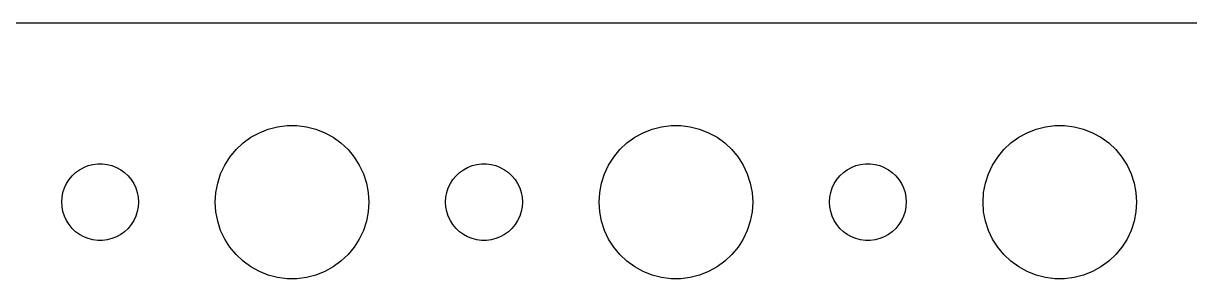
# Model space of a CAD drawing. Header units: metres. Extents: x -180 to 180, y -22 to 22.
# Drawn here: x 87 to 132.57, y 12.01 to 21.99 of the extents above; entities that cross this region are included whole.
import ezdxf

# ---------------------------------------------------------------- set-up
doc = ezdxf.new("R2010")
doc.units = ezdxf.units.M

msp = doc.modelspace()

# ---------------------------------------------------------------- linework, layer by layer
for p, q in [((174.814, 21.9901), (-174.814, 21.9901)), ((96.2227, 17.7145), (96.573, 17.8532)), ((96.573, 17.8532), (96.9379, 17.9469)), ((96.9379, 17.9469), (97.3116, 17.9941)), ((97.3116, 17.9941), (97.6884, 17.9941)), ((97.6884, 17.9941), (98.0621, 17.9469)), ((98.0621, 17.9469), (98.427, 17.8532)), ((98.427, 17.8532), (98.7773, 17.7145)), ((111.223, 17.7145), (111.573, 17.8532)), ((111.573, 17.8532), (111.938, 17.9469)), ((111.938, 17.9469), (112.312, 17.9941)), ((112.312, 17.9941), (112.688, 17.9941)), ((112.688, 17.9941), (113.062, 17.9469)), ((113.062, 17.9469), (113.427, 17.8532)), ((113.427, 17.8532), (113.777, 17.7145)), ((126.223, 17.7145), (126.573, 17.8532)), ((126.573, 17.8532), (126.938, 17.9469)), ((126.938, 17.9469), (127.312, 17.9941)), ((127.312, 17.9941), (127.688, 17.9941)), ((127.688, 17.9941), (128.062, 17.9469)), ((128.062, 17.9469), (128.427, 17.8532)), ((128.427, 17.8532), (128.777, 17.7145)), ((95.5877, 17.3115), (95.8925, 17.533)), ((95.8925, 17.533), (96.2227, 17.7145)), ((98.7773, 17.7145), (99.1075, 17.533)), ((99.1075, 17.533), (99.4123, 17.3115)), ((110.588, 17.3115), (110.893, 17.533)), ((110.893, 17.533), (111.223, 17.7145)), ((113.777, 17.7145), (114.107, 17.533)), ((114.107, 17.533), (114.412, 17.3115)), ((125.588, 17.3115), (125.893, 17.533)), ((125.893, 17.533), (126.223, 17.7145)), ((128.777, 17.7145), (129.107, 17.533)), ((129.107, 17.533), (129.412, 17.3115)), ((95.073, 16.7634), (95.3131, 17.0536)), ((95.3131, 17.0536), (95.5877, 17.3115)), ((99.4123, 17.3115), (99.6869, 17.0536)), ((99.6869, 17.0536), (99.927, 16.7634)), ((110.073, 16.7634), (110.313, 17.0536)), ((110.313, 17.0536), (110.588, 17.3115)), ((114.412, 17.3115), (114.687, 17.0536)), ((114.687, 17.0536), (114.927, 16.7634)), ((125.073, 16.7634), (125.313, 17.0536)), ((125.313, 17.0536), (125.588, 17.3115)), ((129.412, 17.3115), (129.687, 17.0536)), ((129.687, 17.0536), (129.927, 16.7634)), ((89.3613, 16.3572), (89.5365, 16.4266)), ((89.5365, 16.4266), (89.7189, 16.4734)), ((89.7189, 16.4734), (89.9058, 16.497)), ((89.9058, 16.497), (90.0942, 16.497)), ((90.0942, 16.497), (90.2811, 16.4734)), ((90.2811, 16.4734), (90.4635, 16.4266)), ((90.4635, 16.4266), (90.6387, 16.3572)), ((94.7107, 16.1044), (94.8711, 16.4453)), ((94.8711, 16.4453), (95.073, 16.7634)), ((99.927, 16.7634), (100.129, 16.4453)), ((100.129, 16.4453), (100.289, 16.1044)), ((104.361, 16.3572), (104.536, 16.4266)), ((104.536, 16.4266), (104.719, 16.4734)), ((104.719, 16.4734), (104.906, 16.497)), ((104.906, 16.497), (105.094, 16.497)), ((105.094, 16.497), (105.281, 16.4734)), ((105.281, 16.4734), (105.464, 16.4266)), ((105.464, 16.4266), (105.639, 16.3572)), ((109.711, 16.1044), (109.871, 16.4453)), ((109.871, 16.4453), (110.073, 16.7634)), ((114.927, 16.7634), (115.129, 16.4453)), ((115.129, 16.4453), (115.289, 16.1044)), ((119.361, 16.3572), (119.536, 16.4266)), ((119.536, 16.4266), (119.719, 16.4734)), ((119.719, 16.4734), (119.906, 16.497)), ((119.906, 16.497), (120.094, 16.497)), ((120.094, 16.497), (120.281, 16.4734)), ((120.281, 16.4734), (120.464, 16.4266)), ((120.464, 16.4266), (120.639, 16.3572)), ((124.711, 16.1044), (124.871, 16.4453)), ((124.871, 16.4453), (125.073, 16.7634)), ((129.927, 16.7634), (130.129, 16.4453)), ((130.129, 16.4453), (130.289, 16.1044)), ((88.7865, 15.8817), (88.9065, 16.0268)), ((88.9065, 16.0268), (89.0439, 16.1558)), ((89.0439, 16.1558), (89.1963, 16.2665)), ((89.1963, 16.2665), (89.3613, 16.3572)), ((90.6387, 16.3572), (90.8037, 16.2665)), ((90.8037, 16.2665), (90.9561, 16.1558)), ((90.9561, 16.1558), (91.0934, 16.0268)), ((91.0934, 16.0268), (91.2135, 15.8817)), ((94.5943, 15.7461), (94.7107, 16.1044)), ((100.289, 16.1044), (100.406, 15.7461)), ((103.786, 15.8817), (103.907, 16.0268)), ((103.907, 16.0268), (104.044, 16.1558)), ((104.044, 16.1558), (104.196, 16.2665)), ((104.196, 16.2665), (104.361, 16.3572)), ((105.639, 16.3572), (105.804, 16.2665)), ((105.804, 16.2665), (105.956, 16.1558)), ((105.956, 16.1558), (106.093, 16.0268)), ((106.093, 16.0268), (106.214, 15.8817)), ((109.594, 15.7461), (109.711, 16.1044)), ((115.289, 16.1044), (115.406, 15.7461)), ((118.786, 15.8817), (118.907, 16.0268)), ((118.907, 16.0268), (119.044, 16.1558)), ((119.044, 16.1558), (119.196, 16.2665)), ((119.196, 16.2665), (119.361, 16.3572)), ((120.639, 16.3572), (120.804, 16.2665)), ((120.804, 16.2665), (120.956, 16.1558)), ((120.956, 16.1558), (121.093, 16.0268)), ((121.093, 16.0268), (121.214, 15.8817)), ((124.594, 15.7461), (124.711, 16.1044)), ((130.289, 16.1044), (130.406, 15.7461)), ((88.5471, 15.373), (88.6053, 15.5522)), ((88.6053, 15.5522), (88.6855, 15.7226)), ((88.6855, 15.7226), (88.7865, 15.8817)), ((91.2135, 15.8817), (91.3145, 15.7226)), ((91.3145, 15.7226), (91.3947, 15.5522)), ((91.3947, 15.5522), (91.4529, 15.373)), ((94.5237, 15.376), (94.5943, 15.7461)), ((100.406, 15.7461), (100.476, 15.376)), ((103.547, 15.373), (103.605, 15.5522)), ((103.605, 15.5522), (103.686, 15.7226)), ((103.686, 15.7226), (103.786, 15.8817)), ((106.214, 15.8817), (106.314, 15.7226)), ((106.314, 15.7226), (106.395, 15.5522)), ((106.395, 15.5522), (106.453, 15.373)), ((109.524, 15.376), (109.594, 15.7461)), ((115.406, 15.7461), (115.476, 15.376)), ((118.547, 15.373), (118.605, 15.5522)), ((118.605, 15.5522), (118.686, 15.7226)), ((118.686, 15.7226), (118.786, 15.8817)), ((121.214, 15.8817), (121.314, 15.7226)), ((121.314, 15.7226), (121.395, 15.5522)), ((121.395, 15.5522), (121.453, 15.373)), ((124.524, 15.376), (124.594, 15.7461)), ((130.406, 15.7461), (130.476, 15.376)), ((88.5, 15), (88.5118, 15.188)), ((88.5118, 15.188), (88.5471, 15.373)), ((91.4529, 15.373), (91.4882, 15.188)), ((91.4882, 15.188), (91.5, 15)), ((94.5, 15), (94.5237, 15.376)), ((100.476, 15.376), (100.5, 15)), ((103.5, 15), (103.512, 15.188)), ((103.512, 15.188), (103.547, 15.373)), ((106.453, 15.373), (106.488, 15.188)), ((106.488, 15.188), (106.5, 15)), ((109.5, 15), (109.524, 15.376)), ((115.476, 15.376), (115.5, 15)), ((118.5, 15), (118.512, 15.188)), ((118.512, 15.188), (118.547, 15.373)), ((121.453, 15.373), (121.488, 15.188)), ((121.488, 15.188), (121.5, 15)), ((124.5, 15), (124.524, 15.376)), ((130.476, 15.376), (130.5, 15)), ((88.5118, 14.812), (88.5, 15)), ((88.5471, 14.627), (88.5118, 14.812)), ((88.6053, 14.4478), (88.5471, 14.627)), ((91.4529, 14.627), (91.3947, 14.4478)), ((91.4882, 14.812), (91.4529, 14.627)), ((91.5, 15), (91.4882, 14.812)), ((94.5237, 14.624), (94.5, 15)), ((94.5943, 14.2539), (94.5237, 14.624)), ((100.476, 14.624), (100.406, 14.2539)), ((100.5, 15), (100.476, 14.624)), ((103.512, 14.812), (103.5, 15)), ((103.547, 14.627), (103.512, 14.812)), ((103.605, 14.4478), (103.547, 14.627)), ((106.453, 14.627), (106.395, 14.4478)), ((106.488, 14.812), (106.453, 14.627)), ((106.5, 15), (106.488, 14.812)), ((109.524, 14.624), (109.5, 15)), ((109.594, 14.2539), (109.524, 14.624)), ((115.476, 14.624), (115.406, 14.2539)), ((115.5, 15), (115.476, 14.624)), ((118.512, 14.812), (118.5, 15)), ((118.547, 14.627), (118.512, 14.812)), ((118.605, 14.4478), (118.547, 14.627)), ((121.453, 14.627), (121.395, 14.4478)), ((121.488, 14.812), (121.453, 14.627)), ((121.5, 15), (121.488, 14.812)), ((124.524, 14.624), (124.5, 15)), ((124.594, 14.2539), (124.524, 14.624)), ((130.476, 14.624), (130.406, 14.2539)), ((130.5, 15), (130.476, 14.624)), ((88.6855, 14.2774), (88.6053, 14.4478)), ((88.7865, 14.1183), (88.6855, 14.2774)), ((91.3145, 14.2774), (91.2135, 14.1183)), ((91.3947, 14.4478), (91.3145, 14.2774)), ((94.7107, 13.8956), (94.5943, 14.2539)), ((100.406, 14.2539), (100.289, 13.8956)), ((103.686, 14.2774), (103.605, 14.4478)), ((103.786, 14.1183), (103.686, 14.2774)), ((106.314, 14.2774), (106.214, 14.1183)), ((106.395, 14.4478), (106.314, 14.2774)), ((109.711, 13.8956), (109.594, 14.2539)), ((115.406, 14.2539), (115.289, 13.8956)), ((118.686, 14.2774), (118.605, 14.4478)), ((118.786, 14.1183), (118.686, 14.2774)), ((121.314, 14.2774), (121.214, 14.1183)), ((121.395, 14.4478), (121.314, 14.2774)), ((124.711, 13.8956), (124.594, 14.2539)), ((130.406, 14.2539), (130.289, 13.8956)), ((88.9065, 13.9732), (88.7865, 14.1183)), ((89.0439, 13.8442), (88.9065, 13.9732)), ((89.1963, 13.7335), (89.0439, 13.8442)), ((89.3613, 13.6427), (89.1963, 13.7335)), ((90.8037, 13.7335), (90.6387, 13.6427)), ((90.9561, 13.8442), (90.8037, 13.7335)), ((91.0934, 13.9732), (90.9561, 13.8442)), ((91.2135, 14.1183), (91.0934, 13.9732)), ((94.8711, 13.5547), (94.7107, 13.8956)), ((100.289, 13.8956), (100.129, 13.5547)), ((103.907, 13.9732), (103.786, 14.1183)), ((104.044, 13.8442), (103.907, 13.9732)), ((104.196, 13.7335), (104.044, 13.8442)), ((104.361, 13.6427), (104.196, 13.7335)), ((105.804, 13.7335), (105.639, 13.6427)), ((105.956, 13.8442), (105.804, 13.7335)), ((106.093, 13.9732), (105.956, 13.8442)), ((106.214, 14.1183), (106.093, 13.9732)), ((109.871, 13.5547), (109.711, 13.8956)), ((115.289, 13.8956), (115.129, 13.5547)), ((118.907, 13.9732), (118.786, 14.1183)), ((119.044, 13.8442), (118.907, 13.9732)), ((119.196, 13.7335), (119.044, 13.8442)), ((119.361, 13.6427), (119.196, 13.7335)), ((120.804, 13.7335), (120.639, 13.6427)), ((120.956, 13.8442), (120.804, 13.7335)), ((121.093, 13.9732), (120.956, 13.8442)), ((121.214, 14.1183), (121.093, 13.9732)), ((124.871, 13.5547), (124.711, 13.8956)), ((130.289, 13.8956), (130.129, 13.5547)), ((89.5365, 13.5734), (89.3613, 13.6427)), ((89.7189, 13.5266), (89.5365, 13.5734)), ((89.9058, 13.5029), (89.7189, 13.5266)), ((90.0942, 13.5029), (89.9058, 13.5029)), ((90.2811, 13.5266), (90.0942, 13.5029)), ((90.4635, 13.5734), (90.2811, 13.5266)), ((90.6387, 13.6427), (90.4635, 13.5734)), ((95.073, 13.2366), (94.8711, 13.5547)), ((95.3131, 12.9464), (95.073, 13.2366)), ((99.927, 13.2366), (99.6869, 12.9464)), ((100.129, 13.5547), (99.927, 13.2366)), ((104.536, 13.5734), (104.361, 13.6427)), ((104.719, 13.5266), (104.536, 13.5734)), ((104.906, 13.5029), (104.719, 13.5266)), ((105.094, 13.5029), (104.906, 13.5029)), ((105.281, 13.5266), (105.094, 13.5029)), ((105.464, 13.5734), (105.281, 13.5266)), ((105.639, 13.6427), (105.464, 13.5734)), ((110.073, 13.2366), (109.871, 13.5547)), ((110.313, 12.9464), (110.073, 13.2366)), ((114.927, 13.2366), (114.687, 12.9464)), ((115.129, 13.5547), (114.927, 13.2366)), ((119.536, 13.5734), (119.361, 13.6427)), ((119.719, 13.5266), (119.536, 13.5734)), ((119.906, 13.5029), (119.719, 13.5266)), ((120.094, 13.5029), (119.906, 13.5029)), ((120.281, 13.5266), (120.094, 13.5029)), ((120.464, 13.5734), (120.281, 13.5266)), ((120.639, 13.6427), (120.464, 13.5734)), ((125.073, 13.2366), (124.871, 13.5547)), ((125.313, 12.9464), (125.073, 13.2366)), ((129.927, 13.2366), (129.687, 12.9464)), ((130.129, 13.5547), (129.927, 13.2366)), ((95.5877, 12.6884), (95.3131, 12.9464)), ((99.6869, 12.9464), (99.4123, 12.6884)), ((110.588, 12.6884), (110.313, 12.9464)), ((114.687, 12.9464), (114.412, 12.6884)), ((125.588, 12.6884), (125.313, 12.9464)), ((129.687, 12.9464), (129.412, 12.6884)), ((95.8925, 12.467), (95.5877, 12.6884)), ((96.2227, 12.2855), (95.8925, 12.467)), ((99.1075, 12.467), (98.7773, 12.2855)), ((99.4123, 12.6884), (99.1075, 12.467)), ((110.893, 12.467), (110.588, 12.6884)), ((111.223, 12.2855), (110.893, 12.467)), ((114.107, 12.467), (113.777, 12.2855)), ((114.412, 12.6884), (114.107, 12.467)), ((125.893, 12.467), (125.588, 12.6884)), ((126.223, 12.2855), (125.893, 12.467)), ((129.107, 12.467), (128.777, 12.2855)), ((129.412, 12.6884), (129.107, 12.467)), ((96.573, 12.1468), (96.2227, 12.2855)), ((96.9379, 12.0531), (96.573, 12.1468)), ((97.3116, 12.0059), (96.9379, 12.0531)), ((97.6884, 12.0059), (97.3116, 12.0059)), ((98.0621, 12.0531), (97.6884, 12.0059)), ((98.427, 12.1468), (98.0621, 12.0531)), ((98.7773, 12.2855), (98.427, 12.1468)), ((111.573, 12.1468), (111.223, 12.2855)), ((111.938, 12.0531), (111.573, 12.1468)), ((112.312, 12.0059), (111.938, 12.0531)), ((112.688, 12.0059), (112.312, 12.0059)), ((113.062, 12.0531), (112.688, 12.0059)), ((113.427, 12.1468), (113.062, 12.0531)), ((113.777, 12.2855), (113.427, 12.1468)), ((126.573, 12.1468), (126.223, 12.2855)), ((126.938, 12.0531), (126.573, 12.1468)), ((127.312, 12.0059), (126.938, 12.0531)), ((127.688, 12.0059), (127.312, 12.0059)), ((128.062, 12.0531), (127.688, 12.0059)), ((128.427, 12.1468), (128.062, 12.0531)), ((128.777, 12.2855), (128.427, 12.1468))]:
    msp.add_line(p, q)

doc.saveas('drawing.dxf')
